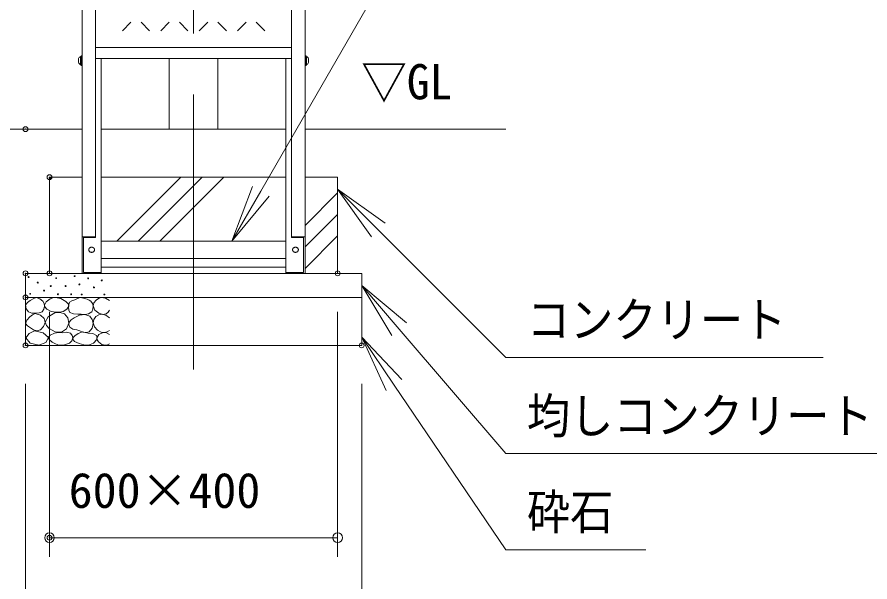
# Model space of a CAD drawing. Units: millimetres at full size, sheet at 1:20; details may follow other scales. Extents: x 10 to 16810, y -17 to 11897.
# Drawn here: x 5801 to 7577, y 2655 to 3830 of the extents above; entities that cross this region are included whole.
import ezdxf
from ezdxf.enums import TextEntityAlignment as Align

# ---------------------------------------------------------------- set-up
doc = ezdxf.new("R2010")
doc.units = ezdxf.units.MM
doc.header["$LTSCALE"] = 20
doc.header["$PDMODE"] = 32
doc.header["$PDSIZE"] = 10
doc.linetypes.add('USER1', pattern=[50.8, 31.75, -6.35, 6.35, -6.35])
doc.layers.add('LY_5', color=2, linetype='Continuous', lineweight=18)
doc.layers.add('LY_6', color=7, linetype='Continuous', lineweight=0)
doc.styles.add('ＭＳ ゴシック', font='')
doc.styles.get('ＭＳ ゴシック').set_extended_font_data('MS Gothic')

# ---------------------------------------------------------------- blocks, each defined once
blk = doc.blocks.new('-001-MS_2')
at = {"color": 7, "linetype": 'Continuous', "lineweight": 0}
for p, q in [((3.92, 89.34), (0.27, 83.88)), ((9.77, 93.38), (3.92, 89.34)), ((15.99, 96.86), (9.77, 93.38)), ((22.45, 99.4), (15.99, 96.86)), ((29.91, 96.94), (22.45, 99.4)), ((36.07, 92.11), (29.91, 96.94)), ((39.03, 87.18), (36.07, 92.11)), ((43.36, 91), (39.71, 84.09)), ((51.33, 96.79), (43.36, 91)), ((56.97, 98.88), (51.33, 96.79)), ((61.87, 99.49), (56.97, 98.88)), ((73.64, 97.86), (61.87, 99.49)), ((84.31, 91.65), (73.64, 97.86)), ((89.01, 86.31), (84.31, 91.65)), ((92.03, 89.85), (90.14, 85.46)), ((96.8, 93), (92.03, 89.85)), ((102.95, 95.22), (96.8, 93)), ((108.43, 97.47), (102.95, 95.22)), ((113.69, 99.7), (108.43, 97.47)), ((121.01, 98.66), (113.69, 99.7)), ((128.19, 96.48), (121.01, 98.66)), ((132.84, 94.49), (128.19, 96.48)), ((136.25, 92), (132.84, 94.49)), ((139.31, 87.51), (136.25, 92)), ((142.65, 88.94), (140.78, 82.21)), ((147.12, 94.25), (142.65, 88.94)), ((152.27, 97.95), (147.12, 94.25)), ((157.89, 99.64), (152.27, 97.95)), ((166.57, 98.15), (157.89, 99.64)), ((175, 93.3), (166.57, 98.15)), ((0.27, 83.88), (1.28, 76.29)), ((1.28, 76.29), (6.29, 69.94)), ((34.81, 70.25), (38.56, 75.54)), ((38.56, 75.54), (39.88, 81.98)), ((39.88, 81.98), (39.03, 87.18)), ((39.71, 84.09), (40.58, 80.12)), ((40.58, 80.12), (44.3, 75.71)), ((44.3, 75.71), (53.79, 70.93)), ((78.63, 70.84), (86.23, 75.46)), ((86.23, 75.46), (89.98, 81.65)), ((89.98, 81.65), (89.01, 86.31)), ((90.14, 85.46), (89.71, 79.83)), ((89.71, 79.83), (90, 73.7)), ((90, 73.7), (92.39, 68.55)), ((137.86, 69.63), (140.56, 75.29)), ((140.9, 81.8), (139.31, 87.51)), ((140.56, 75.29), (140.9, 81.8)), ((140.78, 82.21), (144.45, 73.44)), ((144.45, 73.44), (152.5, 67)), ((172.08, 69.11), (175, 73.65)), ((9.14, 59.48), (2.69, 52.66)), ((6.29, 69.94), (13.15, 67.35)), ((14.58, 63.66), (9.14, 59.48)), ((13.15, 67.35), (20.86, 67.08)), ((19.91, 66.45), (14.58, 63.66)), ((31.08, 63.24), (19.91, 66.45)), ((20.86, 67.08), (28.48, 67.69)), ((28.48, 67.69), (34.81, 70.25)), ((39.24, 55.99), (31.08, 63.24)), ((40.76, 47.48), (39.24, 55.99)), ((47.31, 59.54), (41.33, 48.68)), ((61.06, 67.6), (47.31, 59.54)), ((53.79, 70.93), (63.76, 69.49)), ((72.24, 68.87), (61.06, 67.6)), ((63.76, 69.49), (71.12, 69.32)), ((71.12, 69.32), (78.63, 70.84)), ((81.06, 65.44), (72.24, 68.87)), ((87.97, 57.29), (81.06, 65.44)), ((90.25, 46.52), (87.97, 57.29)), ((95.41, 53.53), (91.06, 48.76)), ((92.39, 68.55), (99.76, 65.68)), ((101.61, 57.14), (95.41, 53.53)), ((99.76, 65.68), (108.86, 65.33)), ((107.19, 60.29), (101.61, 57.14)), ((112.69, 63.08), (107.19, 60.29)), ((108.86, 65.33), (116.14, 64.75)), ((123.7, 64.21), (112.69, 63.08)), ((116.14, 64.75), (123.36, 64.44)), ((123.36, 64.44), (131.47, 65.82)), ((133.77, 60.92), (123.7, 64.21)), ((131.47, 65.82), (137.86, 69.63)), ((139.09, 54.29), (133.77, 60.92)), ((140.8, 45.79), (139.09, 54.29)), ((142.41, 54.25), (140.78, 47.04)), ((146.8, 60.03), (142.41, 54.25)), ((152.77, 63.87), (146.8, 60.03)), ((152.5, 67), (160.8, 64.62)), ((159.47, 65.1), (152.77, 63.87)), ((167.54, 62.64), (159.47, 65.1)), ((160.8, 64.62), (168.03, 65.73)), ((174.68, 57.18), (167.54, 62.64)), ((168.03, 65.73), (172.08, 69.11)), ((2.69, 52.66), (0.27, 45.85)), ((0.27, 45.85), (3.9, 41.03)), ((3.9, 41.03), (10.41, 36.67)), ((10.41, 36.67), (17.05, 32.38)), ((31.36, 32.78), (37.66, 39.2)), ((37.66, 39.2), (40.76, 47.48)), ((41.33, 48.68), (43.97, 41.48)), ((43.97, 41.48), (49.17, 35.16)), ((85.4, 34.78), (90.25, 46.52)), ((91.06, 48.76), (90.07, 43.23)), ((90.07, 43.23), (92.15, 37.68)), ((92.15, 37.68), (98.86, 33.92)), ((132.69, 28.49), (138.87, 35.72)), ((138.87, 35.72), (140.8, 45.79)), ((140.78, 47.04), (143.44, 38.43)), ((143.44, 38.43), (149.65, 31.51)), ((7.78, 24.5), (0.96, 15.68)), ((19.09, 30.52), (7.78, 24.5)), ((17.05, 32.38), (23.72, 30.33)), ((36.88, 25.89), (19.09, 30.52)), ((23.72, 30.33), (31.36, 32.78)), ((47.66, 16.78), (36.88, 25.89)), ((51.59, 21.5), (47.28, 16.1)), ((49.17, 35.16), (61.76, 28.31)), ((60.52, 25.56), (51.59, 21.5)), ((68.66, 27), (60.52, 25.56)), ((61.76, 28.31), (75.12, 27.32)), ((76.2, 26.37), (68.66, 27)), ((75.12, 27.32), (85.4, 34.78)), ((85.1, 27.83), (76.2, 26.37)), ((93.5, 25.29), (85.1, 27.83)), ((97.57, 20.71), (93.5, 25.29)), ((98.63, 15.56), (97.57, 20.71)), ((98.86, 33.92), (107.01, 32.27)), ((103.1, 19.83), (100.07, 17.31)), ((110.04, 24.61), (103.1, 19.83)), ((107.01, 32.27), (113.43, 30.11)), ((118.5, 28.21), (110.04, 24.61)), ((113.43, 30.11), (119.72, 27.95)), ((124.44, 26.75), (118.5, 28.21)), ((119.72, 27.95), (126.09, 26.92)), ((130.67, 25.5), (124.44, 26.75)), ((126.09, 26.92), (132.69, 28.49)), ((140.33, 24.68), (130.67, 25.5)), ((147.97, 20.91), (140.33, 24.68)), ((149.32, 16.52), (147.97, 20.91)), ((152.98, 22.43), (148.7, 15.67)), ((149.65, 31.51), (157.29, 27.64)), ((161.69, 26.76), (152.98, 22.43)), ((157.29, 27.64), (164.86, 26.76)), ((168.98, 25.96), (161.69, 26.76)), ((164.86, 26.76), (170.01, 28.2)), ((175, 22.64), (168.98, 25.96)), ((170.01, 28.2), (174.68, 30.88)), ((0.96, 15.68), (9.45, 4.41)), ((9.45, 4.41), (27.89, 0.3)), ((27.89, 0.3), (42.24, 6.41)), ((42.24, 6.41), (47.66, 16.78)), ((47.28, 16.1), (49.96, 11.42)), ((49.96, 11.42), (55.93, 6.91)), ((55.93, 6.91), (62.4, 3.07)), ((62.4, 3.07), (69.71, 0.69)), ((69.71, 0.69), (81.56, 0.93)), ((81.56, 0.93), (91.88, 5.02)), ((91.88, 5.02), (96.58, 9.83)), ((96.58, 9.83), (98.63, 15.56)), ((100.07, 17.31), (98.23, 13.88)), ((98.23, 13.88), (102.2, 8.39)), ((102.2, 8.39), (112.02, 4.15)), ((112.02, 4.15), (121.76, 0.92)), ((121.76, 0.92), (130.94, 0.37)), ((130.94, 0.37), (141.78, 4.87)), ((141.78, 4.87), (148.51, 12.53)), ((148.51, 12.53), (149.32, 16.52)), ((148.7, 15.67), (149.31, 12)), ((149.31, 12), (152.19, 7.75)), ((152.19, 7.75), (159.35, 2.28)), ((159.35, 2.28), (166.76, 0.46)), ((166.76, 0.46), (171.06, 1.51)), ((171.06, 1.51), (175, 3.63))]:
    blk.add_line(p, q, dxfattribs=at)
for centre in [(6.61, 142.18), (102.42, 144.09), (25.62, 130.77), (52.55, 123.48), (63.96, 139.96), (83.5, 123.55), (112.42, 127.06), (130.53, 139.5), (158.91, 135.17), (9.77, 107.32), (38.61, 113.98), (67.44, 106.37), (95.12, 106.52), (117.28, 105.98), (142.69, 120.85), (164.31, 105.98)]:
    blk.add_circle(centre, 1, dxfattribs=at)
blk = doc.blocks.new('-011-_DOTBLANK')
at = {"color": 7, "linetype": 'Continuous', "lineweight": 0}
blk.add_line((-0.5, 0), (-1, 0), dxfattribs=at)
blk.add_circle((0, 0), 0.5, dxfattribs=at)
blk = doc.blocks.new('-003-_U3')
at = {"color": 7, "linetype": 'Continuous', "lineweight": 0}
for p, q in [((-1, 0.1667), (0, 0)), ((0, 0), (-1, 0)), ((-1, -0.1667), (0, 0))]:
    blk.add_line(p, q, dxfattribs=at)

msp = doc.modelspace()

# ---------------------------------------------------------------- linework, layer by layer
at = {"layer": 'LY_5', "color": 7, "linetype": 'USER1', "lineweight": 0}
msp.add_line((6168.31, 6716.7), (6168.31, 3096.7), dxfattribs=at)
at = {"layer": 'LY_5', "color": 7, "lineweight": 0}
for p, q in [((5936.11, 3296.7), (5936.11, 5566.7)), ((5964.11, 3371.52), (5964.11, 5566.7)), ((6372.51, 3371.52), (6372.51, 5566.7)), ((6400.51, 3296.7), (6400.51, 5566.7)), ((6037.7, 3819.21), (6020.03, 3801.53)), ((6076.6, 3801.53), (6058.92, 3819.21)), ((6117.7, 3819.21), (6100.03, 3801.53)), ((6156.6, 3801.53), (6138.92, 3819.21)), ((6197.7, 3819.21), (6180.03, 3801.53)), ((6236.6, 3801.53), (6218.92, 3819.21)), ((6277.7, 3819.21), (6260.03, 3801.53)), ((6316.6, 3801.53), (6298.92, 3819.21)), ((5964.11, 3766.61), (6372.51, 3766.61)), ((5964.11, 3743.33), (6372.51, 3743.33)), ((5936.11, 3596.7), (2525.3, 3596.7)), ((6360.51, 3596.7), (5976.11, 3596.7)), ((6818.31, 3596.7), (6400.51, 3596.7)), ((5868.31, 3492.95), (5872.06, 3496.7)), ((5868.31, 3496.7), (5936.11, 3496.7)), ((5868.31, 3296.7), (5868.31, 3496.7)), ((5976.11, 3496.7), (6360.51, 3496.7)), ((6008.29, 3363.53), (6141.47, 3496.7)), ((6053.2, 3363.53), (6186.37, 3496.7)), ((6098.1, 3363.53), (6231.27, 3496.7)), ((6400.51, 3496.7), (6468.31, 3496.7)), ((6468.31, 3496.7), (6468.31, 3296.7)), ((6400.51, 3396.54), (6468.31, 3464.34)), ((6400.51, 3351.64), (6468.31, 3419.44)), ((6400.51, 3306.73), (6468.31, 3374.53)), ((5936.11, 3372.98), (5964.11, 3372.98)), ((5976.11, 3363.53), (6360.51, 3363.53)), ((6400.51, 3372.98), (6372.51, 3372.98)), ((5976.11, 3327.89), (6360.51, 3327.89)), ((5976.11, 3309.73), (6360.51, 3309.73)), ((6518.31, 3296.7), (5818.31, 3296.7)), ((5818.31, 3146.7), (5818.31, 3296.7)), ((5936.11, 3296.7), (5976.11, 3296.7)), ((6400.51, 3296.7), (6360.51, 3296.7)), ((6518.31, 3296.7), (6518.31, 3146.7)), ((6518.31, 3246.7), (5818.31, 3246.7)), ((6518.31, 3146.7), (5818.31, 3146.7))]:
    msp.add_line(p, q, dxfattribs=at)
at = {"layer": 'LY_5'}
for p, q in [((5933.11, 3730.66), (5933.11, 3747.96)), ((5934.11, 3747.96), (5933.11, 3747.96)), ((5934.11, 3729.31), (5934.11, 3749.31)), ((5934.11, 3749.31), (5936.11, 3749.31)), ((5934.11, 3730.66), (5934.11, 3747.96)), ((5936.11, 3729.31), (5936.11, 3749.31)), ((6400.49, 3729.31), (6400.49, 3749.31)), ((6402.49, 3749.31), (6400.49, 3749.31)), ((6402.49, 3729.31), (6402.49, 3749.31)), ((6402.49, 3730.66), (6402.49, 3747.96)), ((6402.49, 3747.96), (6403.49, 3747.96)), ((6403.49, 3730.66), (6403.49, 3747.96)), ((5928.76, 3735.31), (5928.76, 3743.31)), ((5934.11, 3730.66), (5933.11, 3730.66)), ((5934.11, 3729.31), (5936.11, 3729.31)), ((5976.11, 3743.33), (5976.11, 3296.7)), ((6117.51, 3596.7), (6117.51, 3743.33)), ((6219.11, 3596.7), (6219.11, 3743.33)), ((6360.51, 3743.33), (6360.51, 3296.7)), ((6402.49, 3729.31), (6400.49, 3729.31)), ((6402.49, 3730.66), (6403.49, 3730.66)), ((6407.84, 3735.31), (6407.84, 3743.31)), ((5939.31, 3371.52), (5939.31, 3298.16)), ((5939.31, 3371.52), (5964.11, 3371.52)), ((6397.31, 3371.52), (6372.51, 3371.52)), ((6397.31, 3371.52), (6397.31, 3298.16)), ((5950.13, 3346.18), (5950.11, 3345.71)), ((5950.11, 3345.71), (5950.13, 3345.24)), ((5950.2, 3346.64), (5950.13, 3346.18)), ((5950.13, 3345.24), (5950.2, 3344.78)), ((5950.32, 3347.09), (5950.2, 3346.64)), ((5950.2, 3344.78), (5950.32, 3344.33)), ((5950.47, 3347.54), (5950.32, 3347.09)), ((5950.32, 3344.33), (5950.47, 3343.88)), ((5950.67, 3347.97), (5950.47, 3347.54)), ((5950.47, 3343.88), (5950.67, 3343.45)), ((5950.91, 3348.38), (5950.67, 3347.97)), ((5950.67, 3343.45), (5950.91, 3343.04)), ((5951.2, 3348.78), (5950.91, 3348.38)), ((5950.91, 3343.04), (5951.2, 3342.64)), ((5951.51, 3349.15), (5951.2, 3348.78)), ((5951.2, 3342.64), (5951.51, 3342.27)), ((5951.87, 3349.49), (5951.51, 3349.15)), ((5951.51, 3342.27), (5951.87, 3341.93)), ((5952.25, 3349.81), (5951.87, 3349.49)), ((5951.87, 3341.93), (5952.25, 3341.61)), ((5952.67, 3350.09), (5952.25, 3349.81)), ((5952.25, 3341.61), (5952.67, 3341.33)), ((5953.11, 3350.34), (5952.67, 3350.09)), ((5952.67, 3341.33), (5953.11, 3341.08)), ((5953.58, 3350.56), (5953.11, 3350.34)), ((5953.11, 3341.08), (5953.58, 3340.86)), ((5954.06, 3350.73), (5953.58, 3350.56)), ((5953.58, 3340.86), (5954.06, 3340.69)), ((5954.56, 3350.87), (5954.06, 3350.73)), ((5954.06, 3340.69), (5954.56, 3340.55)), ((5955.07, 3350.97), (5954.56, 3350.87)), ((5954.56, 3340.55), (5955.07, 3340.45)), ((5955.59, 3351.04), (5955.07, 3350.97)), ((5955.07, 3340.45), (5955.59, 3340.38)), ((5956.11, 3351.06), (5955.59, 3351.04)), ((5955.59, 3340.38), (5956.11, 3340.36)), ((5956.63, 3351.04), (5956.11, 3351.06)), ((5956.11, 3340.36), (5956.63, 3340.38)), ((5957.15, 3350.97), (5956.63, 3351.04)), ((5956.63, 3340.38), (5957.15, 3340.45)), ((5957.66, 3350.87), (5957.15, 3350.97)), ((5957.15, 3340.45), (5957.66, 3340.55)), ((5958.16, 3350.73), (5957.66, 3350.87)), ((5957.66, 3340.55), (5958.16, 3340.69)), ((5958.65, 3350.56), (5958.16, 3350.73)), ((5958.16, 3340.69), (5958.65, 3340.86)), ((5959.11, 3350.34), (5958.65, 3350.56)), ((5958.65, 3340.86), (5959.11, 3341.08)), ((5959.55, 3350.09), (5959.11, 3350.34)), ((5959.11, 3341.08), (5959.55, 3341.33)), ((5959.97, 3349.81), (5959.55, 3350.09)), ((5959.55, 3341.33), (5959.97, 3341.61)), ((5960.35, 3349.49), (5959.97, 3349.81)), ((5959.97, 3341.61), (5960.35, 3341.93)), ((5960.71, 3349.15), (5960.35, 3349.49)), ((5960.35, 3341.93), (5960.71, 3342.27)), ((5961.03, 3348.78), (5960.71, 3349.15)), ((5960.71, 3342.27), (5961.03, 3342.64)), ((5961.31, 3348.38), (5961.03, 3348.78)), ((5961.03, 3342.64), (5961.31, 3343.04)), ((5961.55, 3347.97), (5961.31, 3348.38)), ((5961.31, 3343.04), (5961.55, 3343.45)), ((5961.75, 3347.54), (5961.55, 3347.97)), ((5961.55, 3343.45), (5961.75, 3343.88)), ((5961.91, 3347.09), (5961.75, 3347.54)), ((5961.75, 3343.88), (5961.91, 3344.33)), ((5962.02, 3346.64), (5961.91, 3347.09)), ((5961.91, 3344.33), (5962.02, 3344.78)), ((5962.09, 3346.18), (5962.02, 3346.64)), ((5962.02, 3344.78), (5962.09, 3345.24)), ((5962.11, 3345.71), (5962.09, 3346.18)), ((5962.09, 3345.24), (5962.11, 3345.71)), ((6374.53, 3346.18), (6374.51, 3345.71)), ((6374.51, 3345.71), (6374.53, 3345.24)), ((6374.6, 3346.64), (6374.53, 3346.18)), ((6374.53, 3345.24), (6374.6, 3344.78)), ((6374.72, 3347.09), (6374.6, 3346.64)), ((6374.6, 3344.78), (6374.72, 3344.33)), ((6374.87, 3347.54), (6374.72, 3347.09)), ((6374.72, 3344.33), (6374.87, 3343.88)), ((6375.07, 3347.97), (6374.87, 3347.54)), ((6374.87, 3343.88), (6375.07, 3343.45)), ((6375.31, 3348.38), (6375.07, 3347.97)), ((6375.07, 3343.45), (6375.31, 3343.04)), ((6375.6, 3348.78), (6375.31, 3348.38)), ((6375.31, 3343.04), (6375.6, 3342.64)), ((6375.91, 3349.15), (6375.6, 3348.78)), ((6375.6, 3342.64), (6375.91, 3342.27)), ((6376.27, 3349.49), (6375.91, 3349.15)), ((6375.91, 3342.27), (6376.27, 3341.93)), ((6376.65, 3349.81), (6376.27, 3349.49)), ((6376.27, 3341.93), (6376.65, 3341.61)), ((6377.07, 3350.09), (6376.65, 3349.81)), ((6376.65, 3341.61), (6377.07, 3341.33)), ((6377.51, 3350.34), (6377.07, 3350.09)), ((6377.07, 3341.33), (6377.51, 3341.08)), ((6377.98, 3350.56), (6377.51, 3350.34)), ((6377.51, 3341.08), (6377.98, 3340.86)), ((6378.46, 3350.73), (6377.98, 3350.56)), ((6377.98, 3340.86), (6378.46, 3340.69)), ((6378.96, 3350.87), (6378.46, 3350.73)), ((6378.46, 3340.69), (6378.96, 3340.55)), ((6379.47, 3350.97), (6378.96, 3350.87)), ((6378.96, 3340.55), (6379.47, 3340.45)), ((6379.99, 3351.04), (6379.47, 3350.97)), ((6379.47, 3340.45), (6379.99, 3340.38)), ((6380.51, 3351.06), (6379.99, 3351.04)), ((6379.99, 3340.38), (6380.51, 3340.36)), ((6381.03, 3351.04), (6380.51, 3351.06)), ((6380.51, 3340.36), (6381.03, 3340.38)), ((6381.55, 3350.97), (6381.03, 3351.04)), ((6381.03, 3340.38), (6381.55, 3340.45)), ((6382.06, 3350.87), (6381.55, 3350.97)), ((6381.55, 3340.45), (6382.06, 3340.55)), ((6382.56, 3350.73), (6382.06, 3350.87)), ((6382.06, 3340.55), (6382.56, 3340.69)), ((6383.05, 3350.56), (6382.56, 3350.73)), ((6382.56, 3340.69), (6383.05, 3340.86)), ((6383.51, 3350.34), (6383.05, 3350.56)), ((6383.05, 3340.86), (6383.51, 3341.08)), ((6383.95, 3350.09), (6383.51, 3350.34)), ((6383.51, 3341.08), (6383.95, 3341.33)), ((6384.37, 3349.81), (6383.95, 3350.09)), ((6383.95, 3341.33), (6384.37, 3341.61)), ((6384.75, 3349.49), (6384.37, 3349.81)), ((6384.37, 3341.61), (6384.75, 3341.93)), ((6385.11, 3349.15), (6384.75, 3349.49)), ((6384.75, 3341.93), (6385.11, 3342.27)), ((6385.43, 3348.78), (6385.11, 3349.15)), ((6385.11, 3342.27), (6385.43, 3342.64)), ((6385.71, 3348.38), (6385.43, 3348.78)), ((6385.43, 3342.64), (6385.71, 3343.04)), ((6385.95, 3347.97), (6385.71, 3348.38)), ((6385.71, 3343.04), (6385.95, 3343.45)), ((6386.15, 3347.54), (6385.95, 3347.97)), ((6385.95, 3343.45), (6386.15, 3343.88)), ((6386.31, 3347.09), (6386.15, 3347.54)), ((6386.15, 3343.88), (6386.31, 3344.33)), ((6386.42, 3346.64), (6386.31, 3347.09)), ((6386.31, 3344.33), (6386.42, 3344.78)), ((6386.49, 3346.18), (6386.42, 3346.64)), ((6386.42, 3344.78), (6386.49, 3345.24)), ((6386.51, 3345.71), (6386.49, 3346.18)), ((6386.49, 3345.24), (6386.51, 3345.71)), ((5939.31, 3298.16), (5976.11, 3298.16)), ((6397.31, 3298.16), (6360.51, 3298.16))]:
    msp.add_line(p, q, dxfattribs=at)
for centre, start, end in [((5937.7, 3739.31), 117.93242, 155.88589), ((6398.91, 3739.31), 24.11411, 62.06758), ((5937.7, 3739.31), 204.11411, 242.06758), ((6398.91, 3739.31), 297.93242, 335.88589)]:
    msp.add_arc(centre, 9.79, start, end, dxfattribs=at)
at = {"layer": 'LY_6'}
for p, q in [((6308.31, 3467.45), (6613.87, 3996.7)), ((6553.16, 3386.85), (6818.31, 3121.7)), ((5868.31, 3216.7), (5868.31, 2706.7)), ((6468.31, 3216.7), (6468.31, 2706.7)), ((6596.41, 3180.59), (6818.31, 2921.7)), ((6818.31, 3121.7), (6858.31, 3121.7)), ((6858.31, 3121.7), (7479.35, 3121.7)), ((5818.31, 3066.7), (5818.31, 2406.7)), ((6518.31, 3066.7), (6518.31, 2406.7)), ((6585.71, 3064.38), (6818.31, 2721.7)), ((6818.31, 2921.7), (6858.31, 2921.7)), ((6858.31, 2921.7), (7708.31, 2921.7)), ((6468.31, 2746.7), (5868.31, 2746.7)), ((6818.31, 2721.7), (6858.31, 2721.7)), ((6858.31, 2721.7), (7109.72, 2721.7))]:
    msp.add_line(p, q, dxfattribs=at)
for p in [(5818.31, 3596.7), (5818.31, 3596.7), (5868.31, 3496.7), (5868.31, 3496.7), (5818.31, 3296.7), (5818.31, 3296.7), (5868.31, 3296.7), (6468.31, 3296.7), (5818.31, 3246.7), (5818.31, 3246.7), (5818.31, 3146.7), (5818.31, 3146.7), (5818.31, 3146.7), (6518.31, 3146.7), (5868.31, 2746.7)]:
    msp.add_point(p, dxfattribs=at)

# ---------------------------------------------------------------- block references
at = {"layer": 'LY_5'}
msp.add_blockref('-001-MS_2', (5818.31, 3146.7), dxfattribs=at)
at = {"layer": 'LY_6'}
for name, p, xscale, yscale, rotation in [('-003-_U3', (6468.31, 3471.7), 120, 120, 135), ('-003-_U3', (6248.31, 3363.53), 120, 120, 240), ('-003-_U3', (6518.31, 3271.7), 120, 120, 130.60129), ('-003-_U3', (6518.31, 3163.67), 120, 120, 124.16826), ('-011-_DOTBLANK', (5868.31, 2746.7), 20, 20, 180)]:
    msp.add_blockref(name, p, dxfattribs=dict(at, xscale=xscale, yscale=yscale, rotation=rotation))
at = {"layer": 'LY_6', "xscale": 20, "yscale": 20}
msp.add_blockref('-011-_DOTBLANK', (6468.31, 2746.7), dxfattribs=at)

# ---------------------------------------------------------------- texts
at = {"layer": 'LY_6', "style": 'ＭＳ ゴシック'}
for s, width, p in [('▽GL', 0.95, (6517.32, 3636.7)), ('コンクリート', 0.9, (6862.31, 3141.7)), ('均しコンクリート', 0.9, (6862.31, 2941.7)), ('砕石', 0.9, (6862.31, 2741.7))]:
    msp.add_text(s, height=73.31, dxfattribs=dict(at, width=width)).set_placement(p, align=Align.BOTTOM_LEFT)
msp.add_text('600×400', height=73.31, dxfattribs=at).set_placement((5908.34, 2786.7), align=Align.BOTTOM_LEFT)

doc.saveas('drawing.dxf')
